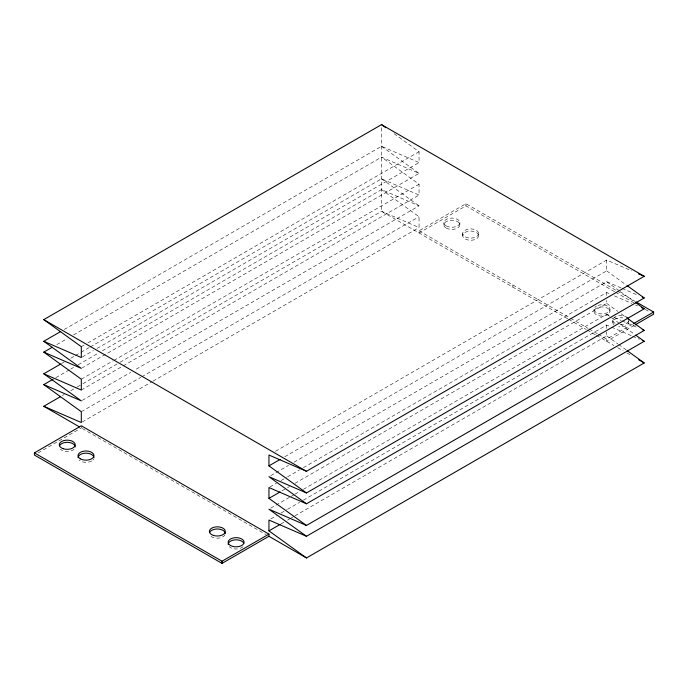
<?xml version="1.0" encoding="UTF-8"?>
<svg xmlns="http://www.w3.org/2000/svg" width="688" height="688" viewBox="0 0 688 688"><rect width="100%" height="100%" fill="white"/><g stroke="black" fill="none" stroke-linecap="round" stroke-linejoin="round"><path stroke-width="0.52" stroke-dasharray="3.44 2.58" d="M64.251 329.475L381.53 146.295L419.052 162.549L419.052 151.713L393.467 133.248M56.812 344.602L67.046 338.694M73.556 334.936L381.53 157.131L419.052 173.376L82.242 367.839M81.313 346.709L84.099 345.092M87.823 342.951L419.052 151.713M61.464 363.582L64.251 361.974M70.761 358.216L74.485 356.066M75.413 355.524L80.066 352.841M80.995 352.308L89.371 347.466M90.3 346.933L381.53 178.794L419.052 195.048L419.052 184.212L381.53 157.131M82.242 357.003L93.405 350.562M97.128 348.412L419.052 162.549M55.874 377.643L69.832 369.585M70.761 369.043L73.556 367.435M78.208 364.752L98.676 352.927M102.4 350.785L381.53 189.63L419.052 205.875L135.278 369.714M81.313 379.208L112.944 360.942M113.873 360.409L419.052 184.212M62.393 395.548L64.251 394.473M70.761 390.715L76.351 387.49M77.28 386.948L81.932 384.265M82.861 383.732L119.144 362.782M120.073 362.241L381.53 211.293L419.052 227.547L419.052 216.711L381.53 189.63M81.313 390.044L122.249 366.403M123.178 365.87L419.052 195.048M82.242 400.339L130.625 372.406M81.313 411.708L140.859 377.325M141.788 376.792L419.052 216.711M82.242 422.002L152.022 381.711M152.951 381.178L419.052 227.547M614.59 291.686L465.965 205.875L419.052 232.965L419.052 230.798L465.965 203.708L616.448 290.594M38.081 452.919L81.313 427.953L81.313 425.795M275.458 451.276L606.687 260.047L631.713 270.874M284.763 456.737L606.687 270.874L606.687 260.047M270.805 475.632L288.487 465.423M294.068 462.198L606.687 281.71L621.126 287.962M269.877 487.001L276.387 483.243M281.039 480.551L286.621 477.334M287.558 476.793L299.65 469.809M303.374 467.659L606.687 292.546L610.54 294.206M281.968 490.854L286.621 488.162M287.558 487.629L289.416 486.554M294.997 483.329L606.687 303.374L606.687 300.424M270.805 508.131L290.345 496.848M291.273 496.315L294.068 494.698M294.997 494.165L299.65 491.481M303.374 489.331L606.687 314.21L609.577 315.457M270.805 518.967L276.387 515.742M281.039 513.059L286.621 509.834M287.558 509.292L299.65 502.309M303.374 500.159L606.687 325.046L610.54 326.705M281.039 523.886L283.834 522.278M287.558 520.128L290.345 518.52M291.273 517.978L294.068 516.37M294.997 515.828L606.687 335.873L606.687 331.934M598.328 334.299L606.687 339.124L632.444 324.254M634.284 325.364L606.687 341.291L606.687 339.124M622.09 288.375L638.447 295.462M614.393 295.874L631.713 303.374M635.557 305.042L637.484 305.876M614.393 317.546L621.126 320.462M622.09 320.875L638.447 327.961M611.503 327.127L631.713 335.873M632.668 336.294L639.41 339.21M617.377 291.127L635.024 301.318M615.519 292.219L634.095 302.944M645.241 309.385L649.885 312.068M419.052 230.798L569.535 317.675M570.464 318.209L588.111 328.4M589.04 328.933L597.399 333.766M567.677 318.768L381.53 211.293L381.53 126.695M568.606 319.301L586.253 329.492M587.182 330.034L595.541 334.858M596.47 335.391L614.014 345.522M617.678 347.638L623.165 350.803M626.828 352.918L631.403 355.558M82.242 428.495L175.13 482.125M176.059 482.658L266.161 534.679M606.687 270.874L626.304 285.03M606.687 281.71L619.484 290.938M620.335 291.557L634.835 302.023M606.687 303.374L617.781 311.38M621.187 313.84L626.304 317.529M381.53 146.295L419.052 173.376M606.687 314.21L619.484 323.446M620.335 324.057L634.835 334.523M606.687 335.873L617.781 343.88M618.632 344.49L626.304 350.029M381.53 178.794L419.052 205.875M612.802 320.169L612.802 322.337M609.964 309.333L609.964 311.501A7.964 4.592 0 0 1 598.018 315.482A7.964 4.592 0 0 1 598.018 307.519A7.964 4.592 0 0 1 609.964 311.501M606.687 292.546L606.687 295.496M606.687 325.046L606.687 330.954M594.036 309.333L594.036 311.501M512.87 284.961L512.87 287.128M478.616 233.507A7.964 4.592 0 0 1 466.67 237.48A7.964 4.592 0 0 1 466.67 229.525A7.964 4.592 0 0 1 478.616 233.507L478.616 235.666A7.964 4.592 0 0 1 466.67 239.648A7.964 4.592 0 0 1 466.67 231.693A7.964 4.592 0 0 1 478.616 235.666M465.965 203.708L465.965 205.875M462.697 233.507L462.697 235.666M459.851 222.671L459.851 224.838M443.932 222.671L443.932 224.838M628.454 321.356A7.964 4.592 0 0 1 620.765 324.762M615.132 323.42A7.964 4.592 0 0 1 615.915 316.523A7.964 4.592 0 0 1 627.654 317.873M598.018 305.352A7.964 4.592 0 0 1 609.929 308.938A7.964 4.592 0 0 1 599.274 313.651A7.964 4.592 0 0 1 596.367 306.083M74.132 449.212A7.964 4.592 0 0 1 60.346 449.212M628.454 321.141A7.964 4.592 0 0 1 618.701 326.774M613.868 324.633A7.964 4.592 0 0 1 614.444 319.533A7.964 4.592 0 0 1 622.821 317.899M93.688 458.939A7.964 4.592 0 0 1 92.897 460.048M91.633 460.994A7.964 4.592 0 0 1 79.103 460.048M243.002 546.711A7.964 4.592 0 0 1 229.216 546.711M225.036 534.765A7.964 4.592 0 0 1 218.388 538.136A7.964 4.592 0 0 1 210.451 535.875M446.263 228.089A7.964 4.592 0 0 0 459.584 226.025A7.964 4.592 0 0 0 449.832 220.401A7.964 4.592 0 0 0 446.263 228.089M446.263 225.922A7.964 4.592 0 0 0 459.584 223.858A7.964 4.592 0 0 0 449.832 218.234A7.964 4.592 0 0 0 446.263 225.922"/><path stroke-width="1.03" d="M60.527 331.625L43.783 341.291L81.313 357.545L81.313 346.709L43.783 319.628L381.53 124.631L644.217 276.292L306.47 471.289L268.948 455.035L268.948 465.871L306.47 492.952L644.217 297.956L627.164 285.649M60.527 364.124L43.783 373.79L81.313 390.044L81.313 379.208L43.783 352.127L52.159 347.294M60.527 396.623L43.783 406.29L81.313 422.544L81.313 411.708L43.783 384.626L53.088 379.251M34.4 452.876L81.313 425.795L268.948 534.12L268.948 536.287L222.035 563.369L34.4 455.043L34.4 452.876L222.035 561.202L268.948 534.12M268.948 465.871L280.111 459.429M627.164 318.148L644.217 330.455L306.47 525.451L268.948 498.37L280.111 491.929M268.948 498.37L268.948 487.543L306.47 503.788L644.217 308.792L635.686 302.634M627.164 350.648L644.217 362.954L306.47 557.951L268.948 530.869L280.111 524.428M633.364 323.73L653.6 312.042L653.6 314.21L635.205 324.831M268.948 530.869L268.948 520.042L306.47 536.287L644.217 341.291L635.686 335.133M638.447 273.79L644.217 276.292M642.291 297.13L644.217 297.956M641.328 307.545L644.217 308.792M642.291 329.629L644.217 330.455M642.291 340.457L644.217 341.291M43.783 352.127L81.313 368.372L43.783 341.291M306.47 492.952L268.948 476.707L306.47 503.788M43.783 384.626L81.313 400.872L43.783 373.79M306.47 525.451L268.948 509.206L306.47 536.287M635.953 301.851L653.6 312.042M638.731 359.79L644.217 362.954M43.783 319.628L306.47 471.289M43.783 406.29L79.481 426.904M268.948 536.287L306.47 557.951M381.53 124.631L385.796 127.71M222.035 561.202L222.035 563.369M627.654 317.873A7.964 4.592 0 0 1 628.72 320.169M59.546 445.729A7.964 4.592 0 0 1 68.275 442.358A7.964 4.592 0 0 1 75.198 446.916M78.036 457.752A7.964 4.592 0 0 1 86 453.151A7.964 4.592 0 0 1 93.964 457.752M228.149 544.414A7.964 4.592 0 0 1 235.072 539.856A7.964 4.592 0 0 1 243.801 543.219M209.659 532.392A7.964 4.592 0 0 1 218.388 529.02A7.964 4.592 0 0 1 225.303 533.578M63.253 448.731A7.964 4.592 0 0 0 75.198 444.749A7.964 4.592 0 0 0 63.253 440.767A7.964 4.592 0 0 0 63.253 448.731M80.367 458.827A7.964 4.592 0 0 0 93.688 456.772A7.964 4.592 0 0 0 83.936 451.139A7.964 4.592 0 0 0 80.367 458.827M230.48 545.498A7.964 4.592 0 0 0 243.801 543.434A7.964 4.592 0 0 0 234.049 537.81A7.964 4.592 0 0 0 230.48 545.498M213.366 535.393A7.964 4.592 0 0 0 225.303 531.411A7.964 4.592 0 0 0 213.366 527.429A7.964 4.592 0 0 0 213.366 535.393"/></g></svg>
